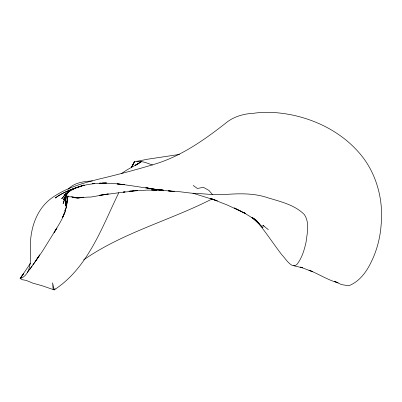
<?xml version="1.0" encoding="UTF-8"?>
<svg xmlns="http://www.w3.org/2000/svg" width="402" height="402" viewBox="0 0 402 402"><rect width="100%" height="100%" fill="white"/><g stroke="black" fill="none" stroke-linecap="round" stroke-linejoin="round"><path stroke-width="0.6" d="M65.536 196.9L65.476 198.744L65.838 195.131M66.124 205.638L66.506 201.261C67.129 212.929 59.657 222.974 54.084 232.652L56.863 228.029L42.401 251.295L29.477 269.898M64.898 210.794C67.586 206.387 66.968 200.854 66.853 195.915L65.802 195.598M66.295 207.186L68.013 196.025L69.481 196.804L71.611 196.804M66.144 206.618L68.013 196.025M65.521 209.532L64.898 212.447L62.576 217.376L64.275 213.035M66.154 205.533L66.928 202.588M64.948 210.809L65.405 209.13M64.335 199.563L63.084 203.663L65.747 196.734M63.576 199.628L67.516 192.95L63.576 199.628L64.797 197M118.801 192.689C101.812 227.527 88.174 267.712 54.175 289.902L42.476 285.842L32.999 283.204L26.23 280.405L22.105 279.666L20.271 278.521L23.678 273.45L20.1 278.626L30.502 263.199M20.1 278.626C30.21 275.169 30.733 262.446 30.562 253.451C28.924 231.974 35.195 208.125 54.516 196.161C67.993 187.262 83.807 182.88 99.319 178.99C117.419 174.704 135.404 170.001 153.192 164.589C179.97 156.946 203.141 140.755 224.844 123.836C232.803 116.866 243.215 113.766 253.657 113.269C266.179 111.439 279.114 112.434 291.465 114.856C316.721 120.012 340.961 132.328 358.212 151.74C376.016 171.322 383.749 199.02 381.101 225.14C380.171 237.914 376.83 250.742 371.116 262.184C366.333 272.089 359.333 281.767 348.69 285.767L341.424 284.576L334.283 281.214L338.072 282.837C327.776 280.023 318.856 274.074 308.992 270.169L312.851 271.797L300.696 267.184M131.565 167.152L134.464 161.488C140.529 160.473 146.77 162.77 152.438 165.096M131.374 167.634L134.811 161.272L131.218 167.845M36.004 260.486L39.738 254.913L32.828 265.069M27.376 272.571L31.919 266.094M65.561 196.241L69.305 190.96M55.119 288.636L54.175 289.902L52.577 282.827L53.119 289.385M65.908 193.945L61.662 198.819L65.325 194.668L70.667 190.181M68.094 189.287C74.134 182.583 83.887 181.428 92.4 180.935M68.802 191.362L67.119 193.126L69.812 190.648M139.439 163.066L140.65 161.845L135.283 165.358L141.554 161.745M66.737 193.126L68.064 192M69.667 190.89L63.968 195.136L68.31 191.94L77.37 187.091M83.591 259.908C122.896 232.527 169.966 220.497 212.231 198.884M121.178 173.714L127.188 169.78L138.775 163.343L135.283 165.358M74.199 188.252L67.576 191.322L78.782 186.804L75.827 187.829M74.727 188.051L76.315 187.432M74.646 188.242C67.792 190.628 61.184 193.804 55.255 198.01C63.637 191.392 74.184 188.87 83.983 185.121L79.36 186.618L84.314 185.096M77.576 187.438L83.958 185.131M81.767 185.93C95.656 182.237 110.183 182.794 124.293 184.684L117.022 183.875C135.183 185.804 153.117 189.649 171.332 191.156C180.955 191.302 190.437 193.684 200.01 193.598C208.221 194.302 216.462 194.91 224.708 194.518C239.15 193.457 254.129 193.015 267.978 197.814C280.696 201.673 294.676 204.834 304.364 214.578C309.811 222.713 307.163 233.23 306.028 242.3C304.43 249.466 302.314 256.752 298.088 262.843C292.787 271.516 285.571 258.32 281.892 254.868C273.44 243.954 266.018 232.266 257.079 221.728M136.836 161.348L147.7 159.197L179.508 154.423M108.59 193.94L90.696 197.08C84.244 196.789 77.787 199.101 71.511 196.779M102.555 194.789L99.681 195.312L125.133 191.915M103.701 194.578L104.852 194.372M106.661 194.096L107.897 193.92M137.318 190.347L130.198 191.583L123.248 192.121L124.66 191.965M135.464 190.553L137.263 190.342M133.71 190.744L129.037 191.257L146.629 190.121L163.644 190.166M92.731 183.654L94.5 183.488M92.53 183.619L93.777 183.518M100.817 183.126L99.193 183.237L106.555 182.965L102.435 183.01M161.398 189.955L163.152 190.106M159.644 189.804L152.494 189.116L163.172 190.257L157.177 189.679M171.332 191.156L168.262 190.829L174.418 191.498M71.953 197.377L77.792 198.161L83.576 197.211L77.516 197.92L72.285 196.824M147.197 187.98L159.715 189.93M146.584 187.885L150.398 188.623L145.604 187.593M293.646 265.752L302.726 267.843L300.56 267.049M192.955 193.216L217.261 200.814L210.196 198.337L227.009 204.904L245.567 213.482L242.647 212.03M240.582 211L234.271 207.965L245.562 213.758L256.938 220.733L251.918 217.532L256.21 220.673L254.225 219.01L259.139 223.432L255.039 219.748M244.27 212.849L245.31 213.457M193.191 185.478L197.377 188.483L203.372 187.327L208.909 190.382L212.372 194.493M264.029 226.18L262.777 225.165L268.345 229.678M252.531 217.768L258.441 222.999L262.988 227.763L252.642 217.693M257.978 222.929L252.551 217.698M65.712 196.94L65.441 205.955L65.727 198.764M65.571 196.573L65.702 200.337L65.682 196.774M66.853 195.915L66.878 198.337M156.986 190.121L151.544 189.865L156.986 190.121"/></g></svg>
